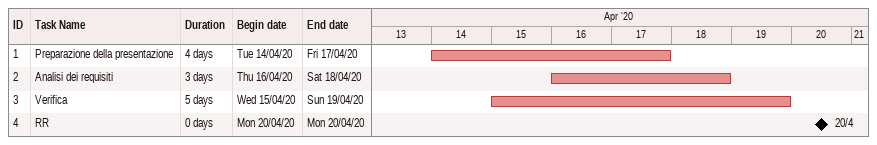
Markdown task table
| ID | Task | Duration | Start | Finish |
|---|---|---|---|---|
| 1 | Preparazione della presentazione | 4d | 2020-04-14 | 2020-04-17 |
| 2 | Analisi dei requisiti | 3d | 2020-04-16 | 2020-04-18 |
| 3 | Verifica | 5d | 2020-04-15 | 2020-04-19 |
| 4 | RR | 0d | 2020-04-20 | 2020-04-20 |
